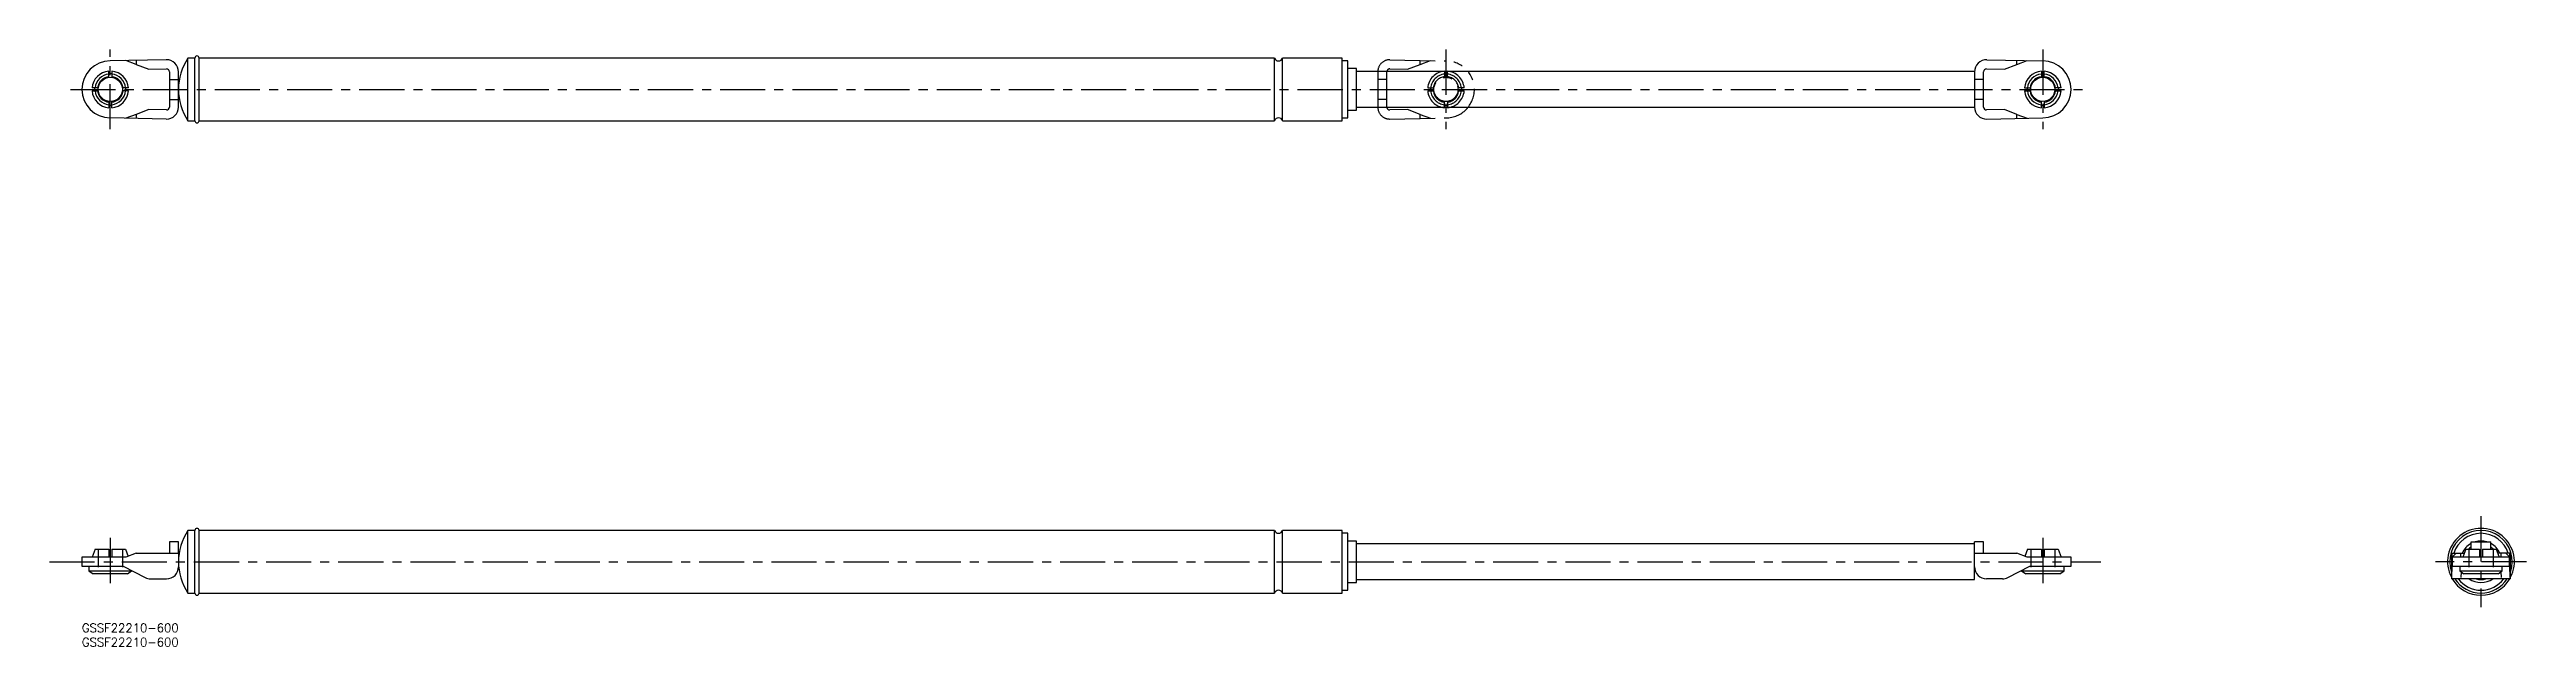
# Model space of a CAD drawing. Extents: x -11 to 860, y -8 to 202.
import ezdxf

# ---------------------------------------------------------------- set-up
doc = ezdxf.new("R2010")
doc.units = 0
doc.header["$LTSCALE"] = 0.5
for name, pattern in [('CENTER', [50.8, 31.75, -6.35, 6.35, -6.35]), ('DASHED', [19.05, 12.7, -6.35]), ('PHANTOM', [63.5, 31.75, -6.35, 6.35, -6.35, 6.35, -6.35])]:
    doc.linetypes.add(name, pattern=pattern)
for name, color, linetype in [('MSM_CENTER', 1, 'CENTER'), ('MSM_CONTINUOUS', 7, 'CONTINUOUS'), ('MSM_DASHED', 4, 'DASHED'), ('MSM_IMAGINARY', 6, 'PHANTOM'), ('MSM_PART_NUMBER', 7, 'CONTINUOUS')]:
    doc.layers.add(name, color=color, linetype=linetype)
doc.styles.get("Standard").update_dxf_attribs({"font": 'txt.shx', "height": 3, "bigfont": 'bigfont.shx'})

# ---------------------------------------------------------------- blocks, each defined once
blk = doc.blocks.new('*U21')
at = {"layer": 'MSM_PART_NUMBER'}
blk.add_text('GSSF22210-600', height=3, dxfattribs=at).set_placement((0, -3))
blk = doc.blocks.new('*U22')
at = {"layer": 'MSM_PART_NUMBER'}
blk.add_text('GSSF22210-600', height=3, dxfattribs=at).set_placement((0, -8))

msp = doc.modelspace()

# ---------------------------------------------------------------- linework, layer by layer
at = {"layer": 'MSM_CENTER'}
for p, q in [((10, 173.78), (10, 201.78)), ((480, 201.78), (480, 173.78)), ((690, 201.78), (690, 173.78)), ((-4, 187.78), (704, 187.78)), ((844.21, 37.75), (844.21, 5.75)), ((10, 30.15), (10, 13.55)), ((690, 30.15), (690, 13.55)), ((-11.38, 21.75), (710.48, 21.75)), ((860.21, 21.75), (828.21, 21.75))]:
    msp.add_line(p, q, dxfattribs=at)
at = {"layer": 'MSM_CONTINUOUS'}
for p, q in [((9.5, 192), (9.5, 194.2)), ((29.71, 198.19), (10, 197.78)), ((10.5, 194.2), (10.5, 192)), ((19.09, 196.53), (15.5, 197.89)), ((19.09, 197.97), (19.09, 196.53)), ((19.09, 196.53), (23.5, 194.86)), ((23.5, 194.86), (29.78, 194.99)), ((30.8, 193.99), (30.8, 181.57)), ((34, 181.57), (34, 193.99)), ((37.3, 176.78), (37.3, 198.78)), ((39.75, 198.78), (37.3, 198.78)), ((39.75, 176.78), (39.75, 198.78)), ((419.67, 198.78), (41.25, 198.78)), ((41.25, 176.78), (41.25, 198.78)), ((419.67, 176.78), (419.67, 198.78)), ((422.5, 176.78), (422.5, 198.78)), ((443.5, 198.78), (422.5, 198.78)), ((443.5, 176.78), (443.5, 198.78)), ((445.5, 197.78), (443.5, 197.78)), ((445.5, 177.78), (445.5, 197.78)), ((448.5, 195.08), (445.5, 195.08)), ((448.5, 180.48), (448.5, 195.08)), ((666, 194.03), (448.5, 194.03)), ((666, 193.99), (666, 181.57)), ((669.2, 181.57), (669.2, 193.99)), ((670.22, 194.99), (676.5, 194.86)), ((670.29, 198.19), (690, 197.78)), ((676.5, 194.86), (680.91, 196.53)), ((680.91, 196.53), (680.91, 197.97)), ((680.91, 196.53), (684.5, 197.89)), ((689.5, 194.2), (689.5, 192)), ((690.5, 192), (690.5, 194.2)), ((5.78, 188.28), (3.58, 188.28)), ((3.58, 187.28), (5.78, 187.28)), ((4.5, 187.78), (4.52, 188.28)), ((4.52, 187.28), (4.5, 187.78)), ((9.5, 183.56), (9.5, 181.36)), ((10.5, 181.36), (10.5, 183.56)), ((16.42, 188.28), (14.22, 188.28)), ((16.42, 187.28), (14.22, 187.28)), ((30.8, 191.28), (34, 191.28)), ((30.8, 184.28), (34, 184.28)), ((669.2, 191.28), (666, 191.28)), ((669.2, 184.28), (666, 184.28)), ((683.58, 188.28), (685.78, 188.28)), ((683.58, 187.28), (685.78, 187.28)), ((689.5, 181.36), (689.5, 183.56)), ((690.5, 183.56), (690.5, 181.36)), ((696.42, 188.28), (694.22, 188.28)), ((694.22, 187.28), (696.42, 187.28)), ((695.48, 188.28), (695.5, 187.78)), ((695.5, 187.78), (695.48, 187.28)), ((29.71, 177.37), (10, 177.78)), ((19.09, 179.02), (15.5, 177.66)), ((23.5, 180.7), (19.09, 179.02)), ((19.09, 179.02), (19.09, 177.59)), ((29.78, 180.57), (23.5, 180.7)), ((37.3, 176.78), (39.75, 176.78)), ((41.25, 176.78), (419.67, 176.78)), ((422.5, 176.78), (443.5, 176.78)), ((443.5, 177.78), (445.5, 177.78)), ((445.5, 180.48), (448.5, 180.48)), ((448.5, 181.53), (666, 181.53)), ((676.5, 180.7), (670.22, 180.57)), ((670.29, 177.37), (690, 177.78)), ((680.91, 179.02), (676.5, 180.7)), ((680.91, 177.59), (680.91, 179.02)), ((680.91, 179.02), (684.5, 177.66)), ((4.62, 26.15), (3.58, 23.35)), ((4.62, 26.15), (9.5, 26.15)), ((9.5, 26.15), (9.5, 23.35)), ((10.5, 26.15), (15.38, 26.15)), ((10.5, 26.15), (10.5, 23.35)), ((15.38, 26.15), (16.3, 23.66)), ((34, 28.75), (30.8, 28.75)), ((30.8, 28.75), (30.8, 24.75)), ((34, 24.75), (34, 28.75)), ((39.75, 32.75), (37.3, 32.75)), ((37.3, 10.75), (37.3, 32.75)), ((39.75, 10.75), (39.75, 32.75)), ((419.67, 32.75), (41.25, 32.75)), ((41.25, 10.75), (41.25, 32.75)), ((419.67, 10.75), (419.67, 32.75)), ((443.5, 32.75), (422.5, 32.75)), ((422.5, 10.75), (422.5, 32.75)), ((443.5, 10.75), (443.5, 32.75)), ((445.5, 31.75), (443.5, 31.75)), ((445.5, 11.75), (445.5, 31.75)), ((448.5, 29.05), (445.5, 29.05)), ((448.5, 14.45), (448.5, 29.05)), ((666, 28), (448.5, 28)), ((666, 15.5), (666, 28.75)), ((669.2, 28.75), (666, 28.75)), ((669.2, 24.75), (669.2, 28.75)), ((684.62, 26.15), (683.7, 23.66)), ((684.62, 26.15), (689.5, 26.15)), ((689.5, 26.15), (689.5, 23.35)), ((690.5, 26.15), (695.38, 26.15)), ((690.5, 26.15), (690.5, 23.35)), ((695.38, 26.15), (696.42, 23.35)), ((838.83, 26.15), (837.79, 23.35)), ((838.83, 26.15), (843.71, 26.15)), ((840.71, 26.15), (840.71, 28.75)), ((840.71, 28.75), (847.71, 28.75)), ((843.71, 26.15), (843.71, 23.35)), ((844.71, 26.15), (849.59, 26.15)), ((844.71, 26.15), (844.71, 23.35)), ((847.71, 26.15), (847.71, 28.75)), ((849.59, 26.15), (850.63, 23.35)), ((0, 23.35), (0, 20.15)), ((15.5, 23.35), (0, 23.35)), ((0, 20.15), (14.54, 20.15)), ((2.5, 20.15), (2.5, 18.55)), ((2.5, 18.55), (4, 17.55)), ((2.5, 18.55), (17.5, 18.55)), ((16, 17.55), (4, 17.55)), ((14.54, 20.15), (22.3, 16.21)), ((19.09, 24.75), (15.5, 23.35)), ((16, 17.55), (17.5, 18.55)), ((17.5, 18.55), (17.5, 18.65)), ((19.09, 24.75), (34, 24.75)), ((34, 24.75), (34, 19.95)), ((666, 24.75), (680.91, 24.75)), ((677.7, 16.21), (685.46, 20.15)), ((684.5, 23.35), (680.91, 24.75)), ((682.5, 18.65), (682.5, 18.55)), ((682.5, 18.55), (684, 17.55)), ((682.5, 18.55), (697.5, 18.55)), ((696, 17.55), (684, 17.55)), ((700, 23.35), (684.5, 23.35)), ((685.46, 20.15), (700, 20.15)), ((696, 17.55), (697.5, 18.55)), ((697.5, 18.55), (697.5, 20.15)), ((700, 20.15), (700, 23.35)), ((833.8, 24.75), (833.8, 15.75)), ((833.8, 24.75), (838.31, 24.75)), ((833.95, 16.21), (834.11, 20.15)), ((834.09, 23.35), (834.02, 24.75)), ((835.45, 24.75), (834.09, 23.35)), ((854.32, 23.35), (834.09, 23.35)), ((834.11, 20.15), (854.3, 20.15)), ((834.21, 20.15), (834.21, 23.35)), ((836.71, 20.15), (836.71, 18.55)), ((836.71, 18.55), (838.21, 17.55)), ((836.71, 18.55), (851.71, 18.55)), ((837.13, 23.35), (837.13, 24.75)), ((837.23, 18.2), (837.15, 16.21)), ((850.21, 17.55), (838.21, 17.55)), ((854.62, 24.75), (850.11, 24.75)), ((850.21, 17.55), (851.71, 18.55)), ((851.18, 18.2), (851.26, 16.21)), ((851.29, 23.35), (851.29, 24.75)), ((851.71, 18.55), (851.71, 20.15)), ((852.96, 24.75), (854.32, 23.35)), ((854.21, 20.15), (854.21, 23.35)), ((854.46, 16.21), (854.3, 20.15)), ((854.32, 23.35), (854.4, 24.75)), ((854.62, 15.75), (854.62, 24.75)), ((24.2, 15.75), (29.8, 15.75)), ((37.3, 10.75), (39.75, 10.75)), ((41.25, 10.75), (419.67, 10.75)), ((422.5, 10.75), (443.5, 10.75)), ((443.5, 11.75), (445.5, 11.75)), ((445.5, 14.45), (448.5, 14.45)), ((448.5, 15.5), (666, 15.5)), ((675.8, 15.75), (670.2, 15.75)), ((854.62, 15.75), (833.8, 15.75))]:
    msp.add_line(p, q, dxfattribs=at)
for points in [[(833.91, 15.75, 0), (833.91, 15.75, 0), (833.91, 15.75, 0), (833.91, 15.75, 0), (833.91, 15.75, 0), (833.91, 15.75, 0), (833.91, 15.75, 0), (833.91, 15.75, 0), (833.91, 15.75, 0), (833.92, 15.75, 0), (833.92, 15.75, 0), (833.92, 15.75, 0), (833.92, 15.75, 0), (833.92, 15.75, 0), (833.92, 15.76, 0), (833.92, 15.76, 0), (833.92, 15.76, 0), (833.92, 15.76, 0), (833.92, 15.76, 0), (833.92, 15.76, 0), (833.92, 15.76, 0), (833.92, 15.76, 0), (833.92, 15.76, 0), (833.92, 15.77, 0), (833.92, 15.77, 0), (833.92, 15.77, 0), (833.92, 15.77, 0), (833.92, 15.77, 0), (833.92, 15.77, 0), (833.92, 15.77, 0), (833.92, 15.78, 0), (833.92, 15.78, 0), (833.92, 15.78, 0), (833.92, 15.78, 0), (833.92, 15.78, 0), (833.92, 15.78, 0), (833.92, 15.79, 0), (833.92, 15.79, 0), (833.92, 15.79, 0), (833.92, 15.79, 0), (833.92, 15.8, 0), (833.93, 15.8, 0), (833.93, 15.8, 0), (833.93, 15.8, 0), (833.93, 15.8, 0), (833.93, 15.81, 0), (833.93, 15.81, 0), (833.93, 15.81, 0), (833.93, 15.82, 0), (833.93, 15.82, 0), (833.93, 15.82, 0), (833.93, 15.82, 0), (833.93, 15.83, 0), (833.93, 15.83, 0), (833.93, 15.83, 0), (833.93, 15.84, 0), (833.93, 15.84, 0), (833.93, 15.84, 0), (833.93, 15.85, 0), (833.93, 15.85, 0), (833.93, 15.85, 0), (833.93, 15.86, 0), (833.93, 15.86, 0), (833.93, 15.86, 0), (833.93, 15.87, 0), (833.93, 15.87, 0), (833.93, 15.87, 0), (833.93, 15.88, 0), (833.93, 15.88, 0), (833.93, 15.88, 0), (833.93, 15.89, 0), (833.93, 15.89, 0), (833.94, 15.9, 0), (833.94, 15.9, 0), (833.94, 15.9, 0), (833.94, 15.91, 0), (833.94, 15.91, 0), (833.94, 15.92, 0), (833.94, 15.92, 0), (833.94, 15.93, 0), (833.94, 15.93, 0), (833.94, 15.93, 0), (833.94, 15.94, 0), (833.94, 15.94, 0), (833.94, 15.95, 0), (833.94, 15.95, 0), (833.94, 15.96, 0), (833.94, 15.96, 0), (833.94, 15.97, 0), (833.94, 15.97, 0), (833.94, 15.98, 0), (833.94, 15.98, 0), (833.94, 15.99, 0), (833.94, 15.99, 0), (833.94, 16, 0), (833.94, 16, 0), (833.94, 16.01, 0), (833.94, 16.01, 0), (833.94, 16.02, 0), (833.94, 16.03, 0), (833.94, 16.03, 0), (833.94, 16.04, 0), (833.95, 16.04, 0), (833.95, 16.05, 0), (833.95, 16.05, 0), (833.95, 16.06, 0), (833.95, 16.07, 0), (833.95, 16.07, 0), (833.95, 16.08, 0), (833.95, 16.08, 0), (833.95, 16.09, 0), (833.95, 16.09, 0), (833.95, 16.1, 0), (833.95, 16.11, 0), (833.95, 16.11, 0), (833.95, 16.12, 0), (833.95, 16.13, 0), (833.95, 16.13, 0), (833.95, 16.14, 0), (833.95, 16.15, 0), (833.95, 16.15, 0), (833.95, 16.16, 0), (833.95, 16.17, 0), (833.95, 16.17, 0), (833.95, 16.18, 0), (833.95, 16.19, 0), (833.95, 16.19, 0), (833.95, 16.2, 0), (833.95, 16.21, 0)], [(854.47, 16.21, 0), (854.47, 16.2, 0), (854.47, 16.19, 0), (854.47, 16.19, 0), (854.47, 16.18, 0), (854.47, 16.17, 0), (854.47, 16.17, 0), (854.47, 16.16, 0), (854.47, 16.15, 0), (854.47, 16.15, 0), (854.47, 16.14, 0), (854.47, 16.13, 0), (854.47, 16.13, 0), (854.47, 16.12, 0), (854.47, 16.11, 0), (854.47, 16.11, 0), (854.47, 16.1, 0), (854.47, 16.09, 0), (854.47, 16.09, 0), (854.47, 16.08, 0), (854.47, 16.08, 0), (854.47, 16.07, 0), (854.47, 16.07, 0), (854.47, 16.06, 0), (854.47, 16.05, 0), (854.47, 16.05, 0), (854.47, 16.04, 0), (854.47, 16.04, 0), (854.47, 16.03, 0), (854.47, 16.03, 0), (854.47, 16.02, 0), (854.47, 16.01, 0), (854.47, 16.01, 0), (854.47, 16, 0), (854.48, 16, 0), (854.48, 15.99, 0), (854.48, 15.99, 0), (854.48, 15.98, 0), (854.48, 15.98, 0), (854.48, 15.97, 0), (854.48, 15.97, 0), (854.48, 15.96, 0), (854.48, 15.96, 0), (854.48, 15.95, 0), (854.48, 15.95, 0), (854.48, 15.94, 0), (854.48, 15.94, 0), (854.48, 15.93, 0), (854.48, 15.93, 0), (854.48, 15.93, 0), (854.48, 15.92, 0), (854.48, 15.92, 0), (854.48, 15.91, 0), (854.48, 15.91, 0), (854.48, 15.9, 0), (854.48, 15.9, 0), (854.48, 15.9, 0), (854.48, 15.89, 0), (854.48, 15.89, 0), (854.48, 15.88, 0), (854.48, 15.88, 0), (854.48, 15.88, 0), (854.48, 15.87, 0), (854.48, 15.87, 0), (854.48, 15.87, 0), (854.48, 15.86, 0), (854.49, 15.86, 0), (854.49, 15.86, 0), (854.49, 15.85, 0), (854.49, 15.85, 0), (854.49, 15.85, 0), (854.49, 15.84, 0), (854.49, 15.84, 0), (854.49, 15.84, 0), (854.49, 15.83, 0), (854.49, 15.83, 0), (854.49, 15.83, 0), (854.49, 15.82, 0), (854.49, 15.82, 0), (854.49, 15.82, 0), (854.49, 15.82, 0), (854.49, 15.81, 0), (854.49, 15.81, 0), (854.49, 15.81, 0), (854.49, 15.8, 0), (854.49, 15.8, 0), (854.49, 15.8, 0), (854.49, 15.8, 0), (854.49, 15.8, 0), (854.49, 15.79, 0), (854.49, 15.79, 0), (854.49, 15.79, 0), (854.49, 15.79, 0), (854.49, 15.78, 0), (854.49, 15.78, 0), (854.49, 15.78, 0), (854.49, 15.78, 0), (854.49, 15.78, 0), (854.5, 15.78, 0), (854.5, 15.77, 0), (854.5, 15.77, 0), (854.5, 15.77, 0), (854.5, 15.77, 0), (854.5, 15.77, 0), (854.5, 15.77, 0), (854.5, 15.77, 0), (854.5, 15.76, 0), (854.5, 15.76, 0), (854.5, 15.76, 0), (854.5, 15.76, 0), (854.5, 15.76, 0), (854.5, 15.76, 0), (854.5, 15.76, 0), (854.5, 15.76, 0), (854.5, 15.76, 0), (854.5, 15.75, 0), (854.5, 15.75, 0), (854.5, 15.75, 0), (854.5, 15.75, 0), (854.5, 15.75, 0), (854.5, 15.75, 0), (854.5, 15.75, 0), (854.5, 15.75, 0), (854.5, 15.75, 0), (854.5, 15.75, 0), (854.5, 15.75, 0), (854.5, 15.75, 0), (854.5, 15.75, 0), (854.5, 15.75, 0)]]:
    msp.add_polyline3d(points, dxfattribs=at)
for centre in [(10, 187.78), (690, 187.78)]:
    msp.add_circle(centre, 4.25, dxfattribs=at)
for centre, radius, start, end in [((10, 187.78), 10, 90, 270), ((10, 187.78), 6.44, 94.45407, 175.54593), ((10, 187.78), 5.4, 95.31277, 174.68723), ((10, 187.78), 4.5, 96.37937, 173.62063), ((10, 187.78), 5.5, 84.78399, 95.21601), ((10, 187.78), 6.44, 4.45407, 85.54593), ((10, 187.78), 5.4, 5.31277, 84.68723), ((10, 187.78), 4.5, 6.37937, 83.62063), ((29.8, 193.99), 4.2, 0, 91.19349), ((29.8, 193.99), 1, 0, 91.19349), ((54, 187.78), 20, 146.63299, 213.36701), ((40.5, 198.78), 0.75, 0, 180), ((421.09, 199.28), 1.5, 199.47122, 340.52878), ((670.2, 193.99), 4.2, 88.80651, 180), ((670.2, 193.99), 1, 88.80651, 180), ((690, 187.78), 6.44, 94.45407, 175.54593), ((690, 187.78), 5.4, 95.31277, 174.68723), ((690, 187.78), 4.5, 96.37937, 173.62063), ((690, 187.78), 5.5, 84.78397, 95.21598), ((690, 187.78), 10, 270, 90), ((690, 187.78), 6.44, 4.45407, 85.54593), ((690, 187.78), 5.4, 5.31277, 84.68723), ((690, 187.78), 4.5, 6.37937, 83.62063), ((10, 187.78), 6.44, 184.45407, 265.54593), ((10, 187.78), 5.4, 185.31277, 264.68723), ((10, 187.78), 4.5, 186.37937, 263.62063), ((10, 187.78), 6.44, 274.45407, 355.54593), ((10, 187.78), 5.4, 275.31277, 354.68723), ((10, 187.78), 4.5, 276.37937, 353.62063), ((4.57, 188.03), 10.93, 356.03539, 1.31023), ((690, 187.78), 6.44, 184.45407, 265.54593), ((695.43, 187.53), 10.93, 176.03539, 181.31023), ((690, 187.78), 5.4, 185.31277, 264.68723), ((690, 187.78), 4.5, 186.37937, 263.62063), ((690, 187.78), 4.5, 276.37937, 353.62063), ((690, 187.78), 5.4, 275.31277, 354.68723), ((690, 187.78), 6.44, 274.45407, 355.54593), ((10, 187.78), 5.5, 264.78397, 275.21598), ((29.8, 181.57), 4.2, 268.80651, 0), ((29.8, 181.57), 1, 268.80651, 0), ((40.5, 176.78), 0.75, 180, 0), ((421.09, 176.28), 1.5, 19.47122, 160.52878), ((670.2, 181.57), 4.2, 180, 271.19349), ((670.2, 181.57), 1, 180, 271.19349), ((690, 187.78), 5.5, 264.78399, 275.21601), ((54, 21.75), 20, 146.63299, 213.36701), ((40.5, 32.75), 0.75, 0, 180), ((421.09, 33.25), 1.5, 199.47122, 340.52878), ((844.21, 21.75), 11.75, 332.38628, 207.6137), ((844.21, 21.75), 11, 341.17491, 198.82509), ((844.21, 21.75), 10, 17.4576, 162.5424), ((844.21, 21.75), 7.3, 118.64962, 155.73491), ((844.21, 21.75), 6.25, 124.0558, 135.25119), ((844.21, 21.75), 7.3, 73.51703, 106.48297), ((844.21, 21.75), 7.3, 24.26509, 61.35038), ((844.21, 21.75), 6.25, 44.74881, 55.9442), ((29.8, 19.95), 4.2, 270, 0), ((670.2, 19.95), 4.2, 180, 270), ((24.2, 19.95), 4.2, 243.03406, 270), ((40.5, 10.75), 0.75, 180, 0), ((421.09, 10.25), 1.5, 19.47122, 160.52878), ((675.8, 19.95), 4.2, 270, 296.96594), ((844.21, 21.75), 11.75, 210.70636, 329.29364), ((844.21, 21.75), 11, 213.05573, 326.94427), ((844.21, 21.75), 10, 216.8699, 323.1301), ((844.21, 21.75), 7.3, 235.27724, 304.72276), ((844.21, 21.75), 6.25, 253.7398, 286.2602)]:
    msp.add_arc(centre, radius, start, end, dxfattribs=at)
at = {"layer": 'MSM_DASHED'}
for p, q in [((5.75, 26.15), (5.75, 17.55)), ((14.25, 26.15), (14.25, 17.55)), ((685.75, 26.15), (685.75, 17.55)), ((694.25, 26.15), (694.25, 17.55)), ((839.96, 26.15), (839.96, 17.55)), ((848.46, 26.15), (848.46, 17.55))]:
    msp.add_line(p, q, dxfattribs=at)
at = {"layer": 'MSM_IMAGINARY'}
for p, q in [((456, 193.99), (456, 181.57)), ((459.2, 181.57), (459.2, 193.99)), ((460.22, 194.99), (466.5, 194.86)), ((460.29, 198.19), (480, 197.78)), ((466.5, 194.86), (470.91, 196.53)), ((470.91, 196.53), (470.91, 197.97)), ((470.91, 196.53), (474.5, 197.89)), ((479.5, 194.2), (479.5, 192)), ((480.5, 192), (480.5, 194.2)), ((459.2, 191.28), (456, 191.28)), ((459.2, 184.28), (456, 184.28)), ((473.58, 188.28), (475.78, 188.28)), ((473.58, 187.28), (475.78, 187.28)), ((479.5, 181.36), (479.5, 183.56)), ((480.5, 183.56), (480.5, 181.36)), ((486.42, 188.28), (484.22, 188.28)), ((484.22, 187.28), (486.42, 187.28)), ((485.48, 188.28), (485.5, 187.78)), ((485.5, 187.78), (485.48, 187.28)), ((466.5, 180.7), (460.22, 180.57)), ((460.29, 177.37), (480, 177.78)), ((470.91, 179.02), (466.5, 180.7)), ((470.91, 177.59), (470.91, 179.02)), ((470.91, 179.02), (474.5, 177.66))]:
    msp.add_line(p, q, dxfattribs=at)
msp.add_circle((480, 187.78), 4.25, dxfattribs=at)
for centre, radius, start, end in [((460.2, 193.99), 4.2, 88.80651, 180), ((460.2, 193.99), 1, 88.80651, 180), ((480, 187.78), 6.44, 94.45407, 175.54593), ((480, 187.78), 5.4, 95.31277, 174.68723), ((480, 187.78), 4.5, 96.37937, 173.62063), ((480, 187.78), 5.5, 84.78397, 95.21598), ((480, 187.78), 10, 270, 90), ((480, 187.78), 6.44, 4.45407, 85.54593), ((480, 187.78), 5.4, 5.31277, 84.68723), ((480, 187.78), 4.5, 6.37937, 83.62063), ((480, 187.78), 6.44, 184.45407, 265.54593), ((485.43, 187.53), 10.93, 176.03539, 181.31023), ((480, 187.78), 5.4, 185.31277, 264.68723), ((480, 187.78), 4.5, 186.37937, 263.62063), ((480, 187.78), 4.5, 276.37937, 353.62063), ((480, 187.78), 5.4, 275.31277, 354.68723), ((480, 187.78), 6.44, 274.45407, 355.54593), ((460.2, 181.57), 4.2, 180, 271.19349), ((460.2, 181.57), 1, 180, 271.19349), ((480, 187.78), 5.5, 264.78399, 275.21601)]:
    msp.add_arc(centre, radius, start, end, dxfattribs=at)

# ---------------------------------------------------------------- block references
at = {"layer": 'MSM_CONTINUOUS'}
for name in ['*U21', '*U22']:
    msp.add_blockref(name, (0, 0), dxfattribs=at)

doc.saveas('drawing.dxf')
